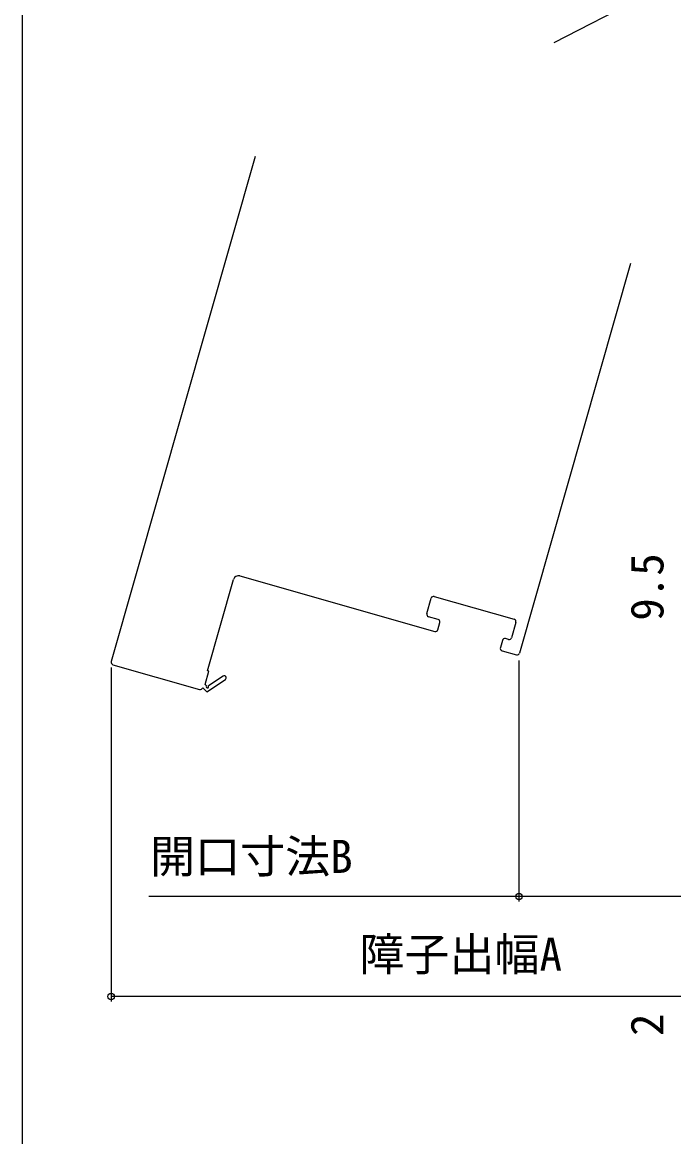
# Model space of a CAD drawing. Units: millimetres, scale not verified. Extents: x -525 to 525, y -783 to 778.
# Drawn here: x -525 to -394.9, y 119.3 to 342 of the extents above; entities that cross this region are included whole.
import ezdxf
from ezdxf.enums import TextEntityAlignment as Align

# ---------------------------------------------------------------- set-up
doc = ezdxf.new("R2010")
doc.units = ezdxf.units.MM
doc.header["$LTSCALE"] = 4
for name, color, linetype in [('0-4_YKK_12', 2, 'Continuous'), ('0-7_YKK_D', 6, 'Continuous'), ('0-8_YKK_ZWAK', 7, 'Continuous')]:
    doc.layers.add(name, color=color, linetype=linetype)
doc.styles.add('ＭＳ ゴシック', font='')
doc.styles.get('ＭＳ ゴシック').set_extended_font_data('MS Gothic')

msp = doc.modelspace()

# ---------------------------------------------------------------- linework, layer by layer
at = {"layer": '0-4_YKK_12'}
for p, q in [((-418.735, 337.924), (-333.982, 382.044)), ((-478.474, 315.187), (-507.226, 214.254)), ((-403.459, 293.818), (-425.635, 215.967)), ((-481.553, 231.375), (-442.603, 220.28)), ((-442.691, 227.272), (-426.726, 222.724)), ((-444.185, 223.85), (-443.308, 226.928)), ((-441.918, 222.684), (-443.841, 223.232)), ((-441.985, 220.624), (-441.574, 222.067)), ((-426.382, 222.106), (-427.258, 219.028)), ((-429.071, 218.505), (-429.482, 217.062)), ((-427.876, 218.685), (-428.453, 218.849)), ((-429.138, 216.445), (-426.253, 215.623)), ((-506.882, 213.636), (-489.571, 208.705)), ((-484.864, 211.376), (-487.831, 209.394))]:
    msp.add_line(p, q, dxfattribs=at)
for points in [[(-488.213, 209.434), (-488.459, 209.688), (-487.705, 212.332), (-487.994, 212.415), (-482.789, 230.688)], [(-488.953, 209.048), (-488.149, 208.219), (-484.419, 210.711)]]:
    msp.add_lwpolyline(points, dxfattribs=at)
for centre, radius, start, end in [((-481.827, 230.414), 1, 74.1, 164.1), ((-442.827, 226.791), 0.5, 74.1, 164.1), ((-443.704, 223.713), 0.5, 164.1, 254.1), ((-442.055, 222.204), 0.5, 344.1, 74.1), ((-426.863, 222.243), 0.5, 344.1, 74.1), ((-442.466, 220.761), 0.5, 254.1, 344.1), ((-428.59, 218.368), 0.5, 74.1, 164.1), ((-427.739, 219.165), 0.5, 254.1, 344.1), ((-429.001, 216.925), 0.5, 164.1, 254.1), ((-506.745, 214.117), 0.5, 164.1, 254.1), ((-426.116, 216.104), 0.5, 254.1, 344.1), ((-488.039, 209.255), 0.25, 134.1, 33.74297), ((-484.641, 211.044), 0.4, 303.74297, 123.74297), ((-489.434, 209.185), 0.5, 254.1, 344.1)]:
    msp.add_arc(centre, radius, start, end, dxfattribs=at)
at = {"layer": '0-7_YKK_D'}
for p, q in [((-425.772, 214.486), (-425.772, 166.342)), ((-507.245, 213.117), (-507.245, 146.342)), ((-346.5, 147.342), (-507.245, 147.342))]:
    msp.add_line(p, q, dxfattribs=at)
msp.add_lwpolyline([(-346.5, 167.342), (-425.772, 167.342), (-499.751, 167.342)], dxfattribs=at)
for centre in [(-425.772, 167.342), (-507.245, 147.342)]:
    msp.add_circle(centre, 0.637, dxfattribs=at)
at = {"layer": '0-8_YKK_ZWAK'}
msp.add_line((-525, 747.3), (-525, -782.7), dxfattribs=at)

# ---------------------------------------------------------------- texts
at = {"layer": '0-7_YKK_D', "style": 'ＭＳ ゴシック'}
for s, p in [('9.5', (-394.921, 222.434)), ('2', (-394.921, 139.464))]:
    msp.add_text(s, height=6.598, rotation=90, dxfattribs=at).set_placement(p, align=Align.BOTTOM_LEFT)
for s, p in [('開口寸法B', (-499.478, 170.07)), ('障子出幅A', (-457.657, 150.519))]:
    msp.add_text(s, height=6.598, dxfattribs=at).set_placement(p, align=Align.BOTTOM_LEFT)

doc.saveas('drawing.dxf')
